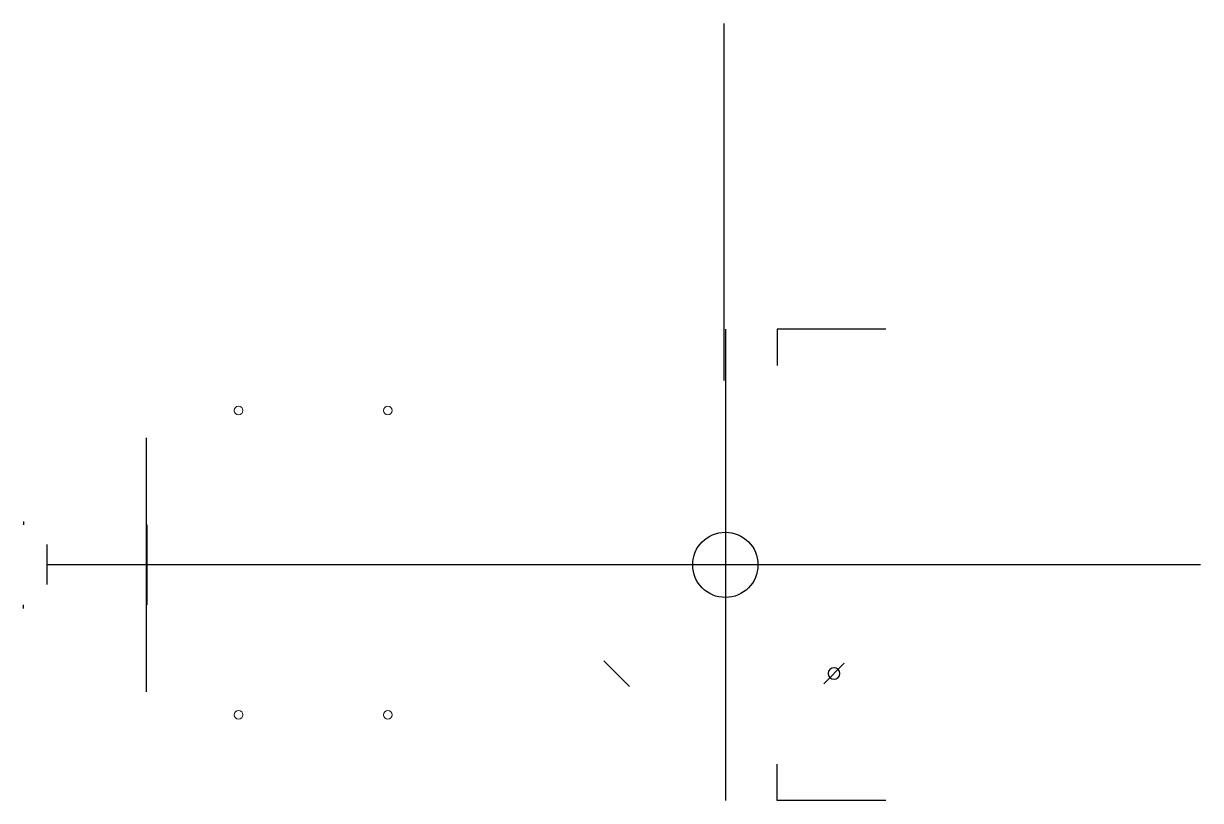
# Model space of a CAD drawing. Header units: millimetres. Extents: x 1123 to 8668, y 987 to 6637.
# Drawn here: x 1125 to 2748, y 987 to 2059 of the extents above; entities that cross this region are included whole.
import ezdxf

# ---------------------------------------------------------------- set-up
doc = ezdxf.new("R2010")
doc.units = ezdxf.units.MM
doc.layers.get('0').update_dxf_attribs({"true_color": 0xc2ced6})

msp = doc.modelspace()

# ---------------------------------------------------------------- linework, layer by layer
for p, q in [((2091.19, 1566.597, -215), (2091.19, 2058.776, -215)), ((2092.69, 1637.067, 116), (2092.69, 987.067, 116)), ((2314.19, 1637.067), (2164.19, 1637.067)), ((2164.19, 1637.067), (2164.19, 1587.067)), ((1294.283, 1136.974, 100), (1294.283, 1487.161, 100)), ((2092.69, 1431.067, 276), (2092.69, 1376.506, 276)), ((2092.69, 1403.787, 276), (2092.69, 1403.787, 163.198)), ((1294.508, 1367.067, 100), (1294.508, 1257.067, 100)), ((1156.919, 1285.074, -240.5), (1156.919, 1340.074, -240.5)), ((1156.919, 1312.574, -240.5), (2748.143, 1312.574, -240.5)), ((2314.19, 1312.067, 116), (1871.19, 1312.067, 116)), ((1925.105, 1179.838, 546), (1960.461, 1144.483, 546)), ((2228.454, 1148.018, 546), (2256.738, 1176.303, 546)), ((2164.19, 987.067), (2164.19, 1037.067)), ((2314.19, 987.067), (2164.19, 987.067))]:
    msp.add_line(p, q)
at = {"color": 152, "true_color": 0x2776bb}
for p, q in [((1124.508, 1372.067, 10), (1124.508, 1367.067, 10)), ((1124.508, 1252.067, 10), (1124.508, 1257.067, 10))]:
    msp.add_line(p, q, dxfattribs=at)
at = {"lineweight": 20}
for centre in [(1421.19, 1525.067, 100), (1627.19, 1525.067, 100), (1421.19, 1105.067, 100), (1627.19, 1105.067, 100)]:
    msp.add_circle(centre, 6, dxfattribs=at)
msp.add_circle((2092.69, 1312.067, 626), 45)
at = {"extrusion": (-5.63632e-17, 2.20666e-16, -1)}
msp.add_circle((-2242.596, 1162.161, -593), 8, dxfattribs=at)

doc.saveas('drawing.dxf')
